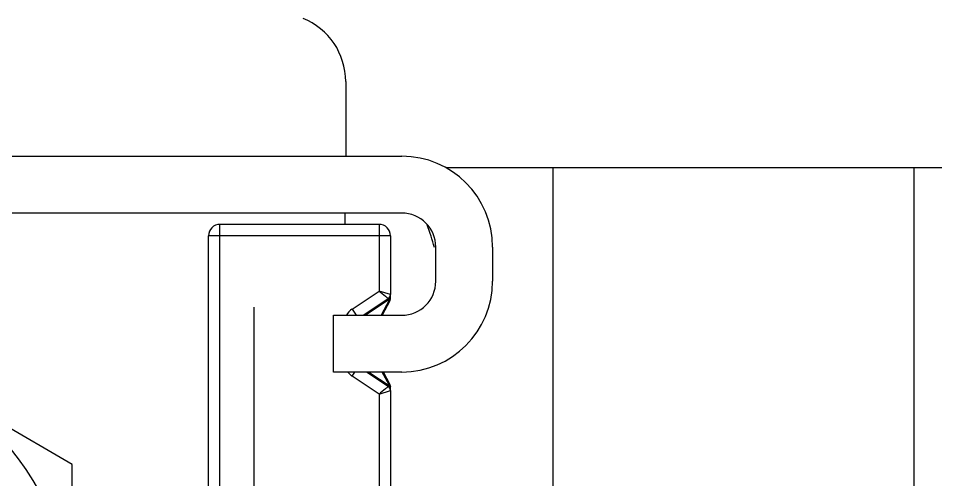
# Model space of a CAD drawing. Extents: x 27938 to 1507990, y 110129 to 923079.
# Drawn here: x 454702.5 to 455061.7, y 358632.1 to 358812.8 of the extents above; entities that cross this region are included whole.
import ezdxf

# ---------------------------------------------------------------- set-up
doc = ezdxf.new("R2010")
doc.units = 0
doc.header["$LTSCALE"] = 1000
doc.header["$MEASUREMENT"] = 0

msp = doc.modelspace()

# ---------------------------------------------------------------- linework, layer by layer
at = {"linetype": 'Continuous'}
for p, q in [((454830.67, 358788.03), (454830.67, 358758.76)), ((454559, 358758.76), (454852.62, 358758.76)), ((454869.85, 358754.31), (458225.65, 358754.31)), ((454911.89, 358620.85), (454911.89, 358754.31)), ((455053.24, 358620.85), (455053.24, 358754.31)), ((454852.62, 358736.51), (454559, 358736.51)), ((454830.37, 358736.51), (454830.37, 358732.06)), ((454781.44, 358601.88), (454781.44, 358732.06)), ((454843.72, 358732.06), (454781.44, 358732.06)), ((454843.72, 358732.06), (454843.72, 358705.97)), ((454776.99, 358598.7), (454776.99, 358727.62)), ((454848.17, 358727.62), (454776.99, 358727.62)), ((454848.17, 358727.62), (454848.17, 358704.54)), ((454865.96, 358709.82), (454865.96, 358723.17)), ((454888.21, 358723.17), (454888.21, 358709.82)), ((454833.15, 358698.92), (454843.72, 358705.97)), ((454837.49, 358696.47), (454847.37, 358703.06)), ((454847.66, 358702.65), (454838.4, 358696.47)), ((454848.17, 358704.54), (454843.72, 358705.97)), ((454847.66, 358702.65), (454847.66, 358702.34)), ((454848.17, 358702.79), (454848.17, 358704.52)), ((454723.6, 358638), (454616.83, 358699.65)), ((454794.89, 358527.39), (454794.89, 358699.7)), ((454833.15, 358698.92), (454834.78, 358696.47)), ((454847.66, 358702.34), (454844.52, 358696.47)), ((454848.01, 358702.16), (454844.96, 358696.47)), ((454847.66, 358702.34), (454848.01, 358702.16)), ((454847.89, 358702.44), (454847.7, 358702.35)), ((454825.92, 358674.23), (454825.92, 358696.47)), ((454825.92, 358696.47), (454852.62, 358696.47)), ((454852.62, 358674.23), (454825.92, 358674.23)), ((454833.15, 358672.67), (454834.19, 358674.23)), ((454847.37, 358668.53), (454838.82, 358674.23)), ((454839.73, 358674.23), (454847.66, 358668.94)), ((454847.66, 358669.25), (454845, 358674.23)), ((454848.01, 358669.44), (454845.44, 358674.23)), ((454843.72, 358665.62), (454833.15, 358672.67)), ((454843.72, 358665.62), (454848.17, 358667.05)), ((454848.01, 358669.44), (454847.66, 358669.25)), ((454847.66, 358669.25), (454847.66, 358668.94)), ((454847.89, 358669.16), (454847.7, 358669.24)), ((454848.17, 358667.07), (454848.17, 358668.81)), ((454848.17, 358667.05), (454848.17, 358484.24)), ((454843.72, 358665.62), (454843.72, 358487.1)), ((454723.6, 358514.71), (454723.6, 358638))]:
    msp.add_line(p, q, dxfattribs=at)
msp.add_circle((454616.83, 358576.36), 106.77, dxfattribs=at)
for centre, radius, start, end in [((454803.98, 358788.03), 26.69, 0, 67.9757), ((454852.62, 358723.17), 35.59, 0, 90), ((454852.62, 358723.17), 13.35, 0, 90), ((454781.44, 358727.62), 4.45, 90, 180), ((454843.72, 358727.62), 4.45, 0, 90), ((454779.21, 358700.92), 88.97, 14.375, 20.3315), ((454852.62, 358709.82), 35.59, 270, 0), ((454852.62, 358709.82), 13.35, 270, 0), ((454846.39, 358704.54), 1.78, 303.6901, 0), ((454846.83, 358702.79), 1.33, 331.8161, 0), ((454836.6, 358693.74), 6.23, 123.6901, 153.8796), ((454847.12, 358703.93), 1.68, 288.7744, 290.2094), ((454847.41, 358703.31), 0.995, 298.7138, 301.9), ((454836.6, 358677.85), 6.23, 215.8766, 236.3099), ((454846.39, 358667.05), 1.78, 0, 56.3099), ((454847.12, 358667.66), 1.68, 69.7941, 71.2334), ((454847.41, 358668.29), 0.995, 58.1081, 61.2843), ((454846.83, 358668.81), 1.33, 0, 28.1839)]:
    msp.add_arc(centre, radius, start, end, dxfattribs=at)
for points, knots in [([(454843.72, 358705.97), (454844.57, 358705.3), (454845.82, 358704.37), (454846.98, 358703.32), (454847.37, 358703.06)], [0, 0, 0, 0, 0.698346, 1, 1, 1, 1]), ([(454847.37, 358703.06), (454847.44, 358703.11), (454847.75, 358703.18), (454847.69, 358702.8), (454847.66, 358702.65)], [0, 0, 0, 0, 0.346904, 1, 1, 1, 1]), ([(454847.66, 358702.65), (454847.71, 358702.67), (454847.88, 358702.73), (454848.04, 358702.83), (454848.11, 358702.93)], [0, 0, 0, 0, 0.29815, 1, 1, 1, 1]), ([(454848.11, 358702.93), (454848.13, 358702.96), (454848.16, 358703.01), (454848.17, 358703.07), (454848.17, 358703.1)], [0, 0, 0, 0, 0.519543, 1, 1, 1, 1]), ([(454847.37, 358668.53), (454846.98, 358668.27), (454845.82, 358667.23), (454844.57, 358666.3), (454843.72, 358665.62)], [0, 0, 0, 0, 0.301655, 1, 1, 1, 1]), ([(454847.66, 358668.94), (454847.69, 358668.79), (454847.75, 358668.42), (454847.44, 358668.49), (454847.37, 358668.53)], [0, 0, 0, 0, 0.652586, 1, 1, 1, 1]), ([(454847.66, 358668.94), (454847.71, 358668.93), (454847.88, 358668.86), (454848.04, 358668.76), (454848.11, 358668.66)], [0, 0, 0, 0, 0.298151, 1, 1, 1, 1]), ([(454848.11, 358668.66), (454848.13, 358668.64), (454848.16, 358668.59), (454848.17, 358668.53), (454848.17, 358668.5)], [0, 0, 0, 0, 0.519447, 1, 1, 1, 1])]:
    msp.add_open_spline(points, degree=3, knots=knots, dxfattribs=at)
for points in [[(454848.17, 358702.79), (454848.17, 358702.65), (454848.05, 358702.53), (454847.93, 358702.46)], [(454848.17, 358668.81), (454848.17, 358668.94), (454848.05, 358669.06), (454847.93, 358669.13)]]:
    msp.add_open_spline(points, degree=3, dxfattribs=at)

doc.saveas('drawing.dxf')
